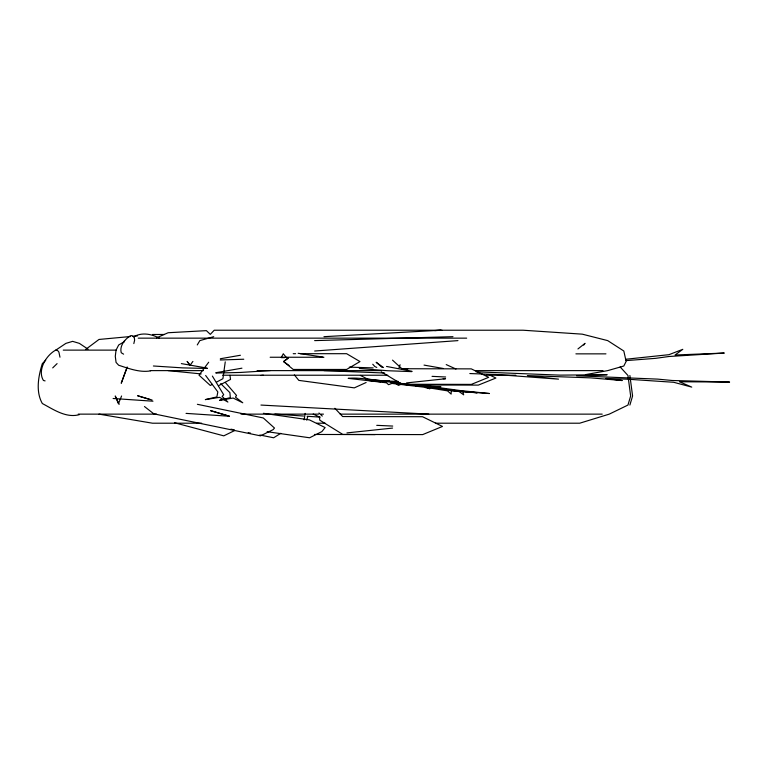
<?xml version="1.0" encoding="UTF-8"?>
<svg xmlns="http://www.w3.org/2000/svg" width="768" height="768" viewBox="0 0 768 768"><rect width="100%" height="100%" fill="white"/><g stroke="black" fill="none" stroke-linecap="round" stroke-linejoin="round"><path stroke-width="1.15" d="M225.254 361.862L222.912 378.701L216.614 382.09M304.109 419.856L305.174 413.386M133.824 343.584L134.63 340.109L134.179 336.998L131.827 335.587L130.368 335.779C124.858 339.226 119.347 345.869 121.248 352.752L123.6 354.163M629.885 405.062L632.582 395.99L629.885 375.485M57.091 363.619L52.704 367.901M306.653 420.086L307.68 417.11M399.024 367.834L400.099 364.752M127.152 366.95L121.229 383.251L126.97 367.891M121.584 395.99L118.416 403.757L115.238 395.99L119.184 404.352M282.72 354.682L281.338 357.638L284.621 357.638M197.27 344.938L199.843 340.618L213.706 336.682M192.902 361.421L190.013 365.357L187.123 361.421L189.763 364.81M208.694 362.237L199.008 375.158L210.317 385.469L212.419 384.346M583.699 345.091L585.043 343.334L577.939 348.95M123.398 342.288L124.666 340.666M45.706 360.24L42.336 363.619C38.371 376.147 35.52 391.613 42.336 403.526C53.53 409.488 66.038 418.32 79.373 414.662M288.422 357.638L283.613 361.574L293.222 369.456L346.618 369.456L359.981 361.574L346.618 353.693L300.346 353.693M85.526 349.526L98.986 339.456L130.55 336.518M288.192 358.291L283.613 361.574L289.104 365.51M55.805 350.122L65.904 343.373L72.634 341.357L79.373 343.373L88.09 349.2M280.752 433.315L273.658 437.779L259.786 434.986M124.474 341.578L118.675 344.995L116.064 350.122L115.286 356.275L116.064 362.419L118.675 365.242C128.909 368.525 139.642 372.73 150.576 370.886M218.582 385.67L230.525 379.421L229.958 375.312M234.47 430.646L223.776 435.85L174.509 422.746M366.115 382.502L354.326 387.869L298.838 380.39L294.346 374.899M156.566 337.834L168.134 332.736L206.4 330.643L210.307 334.368L214.214 330.221L523.037 330.221L582.25 334.157L607.709 340.618L623.818 351.014L626.131 361.421L623.818 366.019L607.709 370.618L585.725 374.592M400.445 384.566L398.438 385.402L395.885 383.52M133.536 336.864C141.725 332.102 151.306 333.859 159.274 338.15M220.339 358.752L240.413 355.258M215.971 372.701L241.939 368.179M392.573 428.083L346.934 432.902M260.947 375.485L263.328 375.197M625.603 359.27L668.947 354.682L682.8 349.325L675.053 355.018L724.272 353.05L668.976 356.496L655.738 358.33L626.026 360.614M132.893 336.307L137.568 335.875M406.541 382.915L445.546 378.739L443.174 378.72M314.669 351.014L457.958 340.618M243.782 359.232L220.253 359.981M270.374 370.57L240.538 372.451L215.923 373.046M323.962 336.682L440.621 330.221M434.784 330.624L441.955 330.221M314.621 340.618L452.966 336.682M152.486 334.483L164.467 334.483M138.23 338.15L466.675 338.15M63.254 350.122L116.323 350.122M293.222 353.693L295.594 353.693M575.904 353.856L605.952 353.856M270.154 357.245L323.914 357.245M150.25 370.618L203.424 370.618M257.126 370.618L381.408 370.618M475.68 370.618L602.966 370.618M222.595 375.226L387.773 375.226M485.923 375.226L515.856 375.226M78.23 414.134L156.595 414.134M240.998 414.134L318.691 414.134M321.082 414.134L323.472 414.134M340.234 414.134L602.189 414.134M201.638 423.206L152.486 423.206L98.986 414.134M316.733 423.206L325.133 423.206M435.427 423.206L579.706 423.206L609.264 414.134L627.955 405.062L630.643 395.99L627.955 375.485L620.16 366.95M392.515 360.125L401.894 368.726L471.274 368.87L488.669 377.318L471.341 384.394L401.962 384.24M408.893 384.96L478.31 385.114L495.898 378.038L489.715 375.053M314.381 434.458L375.149 434.602M207.149 368.467L182.688 367.882L153.379 365.99M349.296 367.133L373.181 367.901M401.837 368.822L407.808 369.005M476.131 371.827L559.91 375.13L607.142 374.717L576.595 375.811L657.667 379.114L672.23 380.496L729.6 382.07L679.44 381.754L691.747 387.11L673.699 382.282L627.178 379.181L605.846 378.413L622.224 380.544L590.774 377.875L527.366 375.6L558.509 379.142L495.658 374.467L469.824 373.546M411.802 371.626L387.686 370.733L359.28 368.486M323.962 370.618L384.672 373.018M152.976 401.203L113.117 398.496M229.469 416.246L210.538 410.63L229.469 416.246L186.048 413.386M383.51 380.822L398.285 381.475L390.624 381.754L400.032 382.877M376.733 425.338L392.736 426.067M432.038 376.358L445.632 376.992M427.094 386.093L440.928 386.794L432.211 386.707L460.282 390.566L489.341 393.523L462.797 391.507L463.661 394.829L459.149 391.584L444.365 389.27M260.947 405.062L428.813 414.134M274.867 414.134L303.514 416.026M307.094 416.266L320.218 417.13M168.134 370.618L201.216 373.92M365.482 378.826L380.006 380.496M369.11 380.515L380.755 381.821M383.078 382.08L386.573 382.474M391.229 383.002L393.552 383.261M403.786 384.413L407.28 384.806M410.784 385.2L413.117 385.459M415.45 385.728L420.115 386.246M427.114 387.034L431.779 387.562M415.325 384.691L425.914 385.958M263.395 413.299L309.456 419.894L325.114 427.565L321.888 431.597L309.619 437.779L267.101 431.702M298.147 353.299L322.781 357.062M439.814 388.56L442.09 388.915M181.363 363.6L207.187 368.122M424.042 365.098L443.299 368.496M386.534 366.442L411.984 371.29M230.88 429.168L234.346 429.859M248.227 432.653L250.531 433.123M197.386 404.304L263.29 417.955L274.483 428.045L273.12 429.648L260.496 435.85L153.811 413.827L144.47 406.531M434.112 387.821L436.378 388.368M438.643 388.915L440.899 389.462M45.091 380.899L43.421 380.458C37.123 370.262 46.128 355.19 55.882 350.016L57.552 350.467L58.896 352.07L59.971 357.206M152.083 400.022L137.597 395.741L150.038 399.562M376.781 367.421L374.832 366.547L372.768 364.243M446.218 364.589L455.971 369.034M313.219 414.038L319.536 417.062L319.757 420.163L342.806 434.429L422.678 434.602L442.483 426.451L422.515 416.717L342.643 416.544L334.877 408.278M360.403 375.418L367.421 379.008M381.302 371.875L400.982 383.654M383.501 367.546L376.157 362.266L382.07 367.411M318.96 412.982L322.301 416.093M220.685 383.597L229.901 392.64L230.323 397.622L219.523 400.32L233.155 398.045L242.774 402.787L235.45 397.114L236.534 395.462L225.312 382.445M283.181 353.693L286.522 357.638M212.381 376.08L223.69 394.742L222.134 396.394L227.894 402.067L219.581 397.325L205.325 399.61L216.874 396.912L217.834 391.92L205.642 375.494M451.21 390.787L451.152 394.109L447.542 390.864L426.864 387.494L429.888 388.742L423.552 387.101L391.91 383.434L388.55 384.682L386.515 382.81L348.182 378.355C361.987 377.05 375.619 381.485 389.491 380.755L381.744 381.043L417.014 385.382L430.656 386.074L421.958 385.987L448.963 389.846L477.197 392.803L451.21 390.787"/></g></svg>
